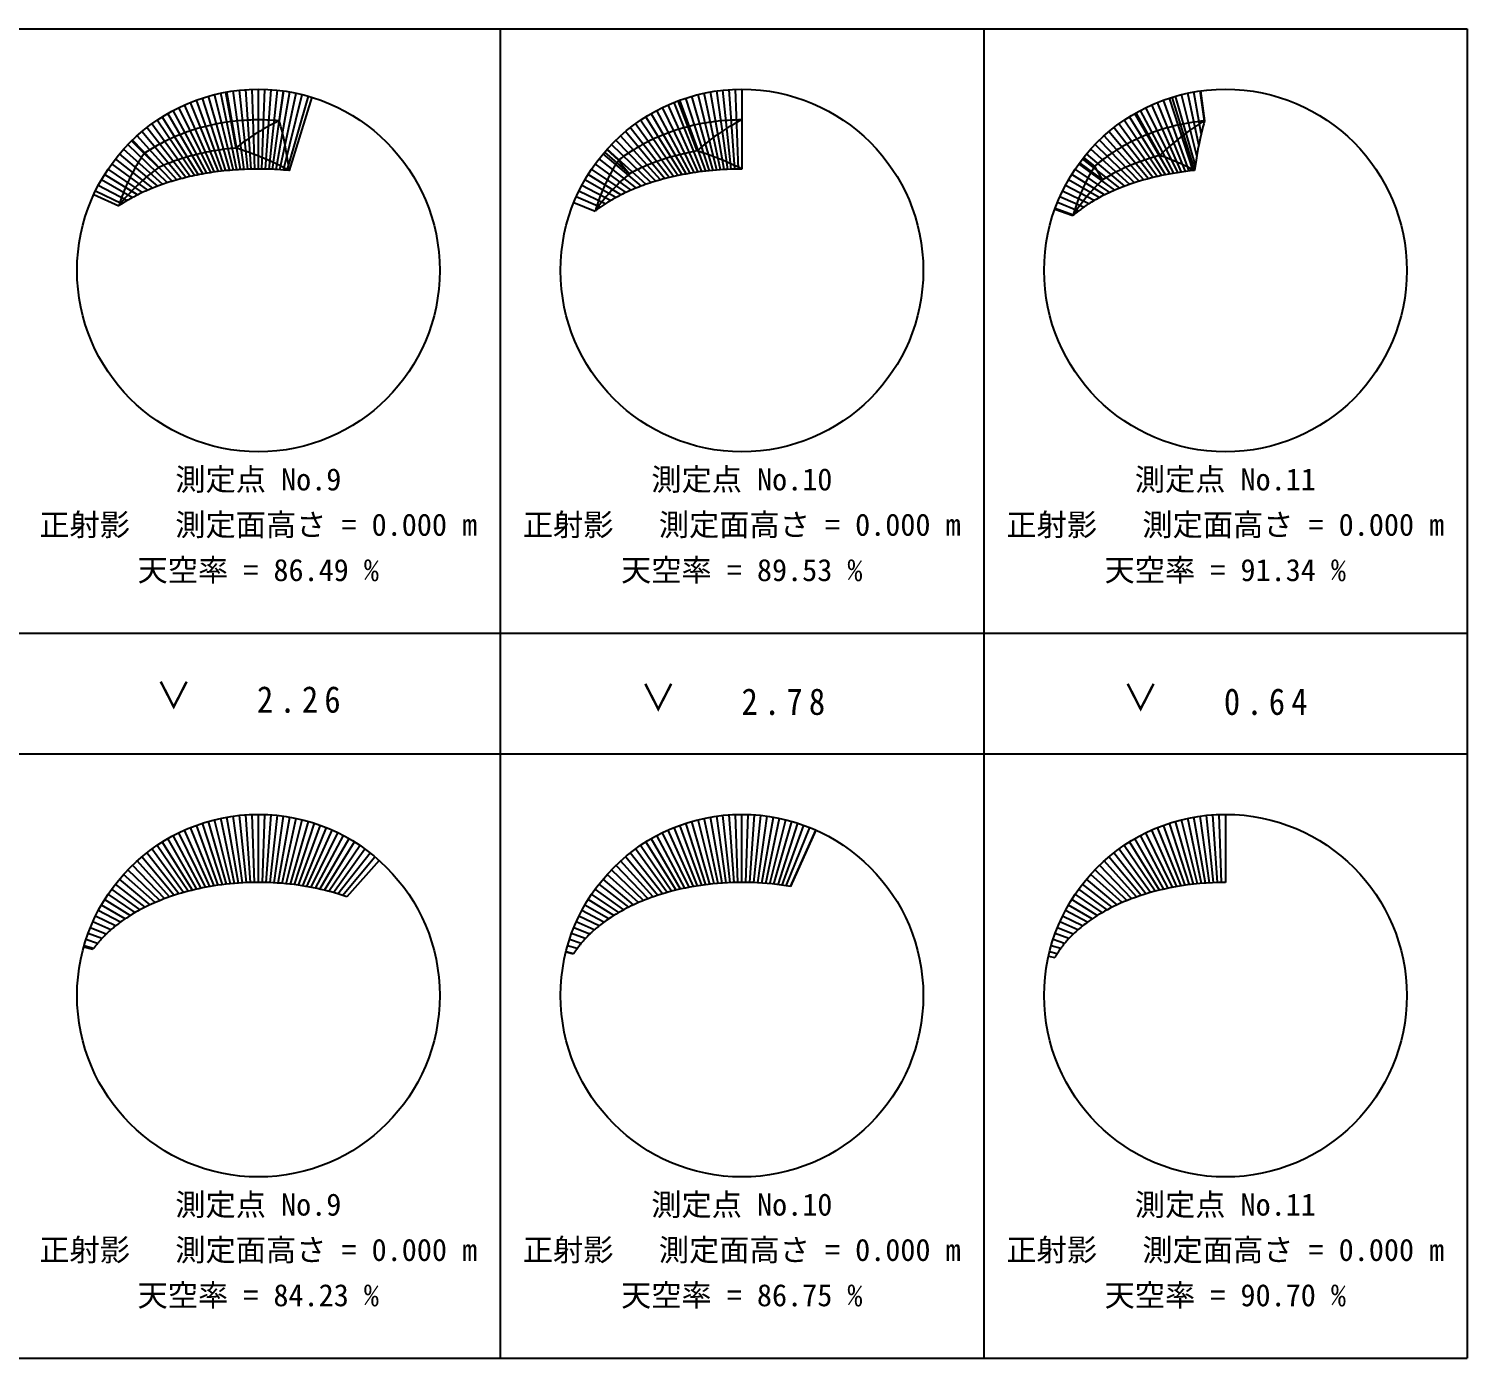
# Model space of a CAD drawing. Units: millimetres at full size, sheet at 1:200. Extents: x -99586 to 117532, y -64939 to 67268.
# Drawn here: x 26047 to 49846, y -64100 to -42100 of the extents above; entities that cross this region are included whole.
import ezdxf
from ezdxf.enums import TextEntityAlignment as Align

# ---------------------------------------------------------------- set-up
doc = ezdxf.new("R2010")
doc.units = ezdxf.units.MM
doc.header["$LTSCALE"] = 200
for name, color, linetype in [('0-3_計画建物－天空率', 4, 'Continuous'), ('0-8_測定位置・表示枠・比較', 7, 'Continuous'), ('0-B_道路斜線用－天空率', 4, 'Continuous')]:
    doc.layers.add(name, color=color, linetype=linetype)
doc.styles.add('ＭＳ ゴシック', font='')
doc.styles.get('ＭＳ ゴシック').set_extended_font_data('MS Gothic')

msp = doc.modelspace()

# ---------------------------------------------------------------- linework, layer by layer
at = {"layer": '0-3_計画建物－天空率'}
for p, q in [((29247.4, -44455.5), (28819.9, -43281)), ((29309.4, -44448.8), (28918.9, -43246.9)), ((29370.8, -44442.9), (29019.1, -43216.3)), ((29431.5, -44437.8), (29120.2, -43189.2)), ((29491.7, -44433.5), (29222.2, -43165.7)), ((29551.5, -44429.9), (29325, -43145.7)), ((29610.8, -44426.9), (29428.5, -43129.3)), ((29669.9, -44424.6), (29532.4, -43116.6)), ((29728.7, -44423), (29636.7, -43107.4)), ((29787.4, -44422.1), (29741.3, -43101.9)), ((29846, -44421.8), (29846, -43100.1)), ((29904.6, -44422.1), (29950.7, -43101.9)), ((29963.2, -44423), (30055.2, -43107.4)), ((30022.1, -44424.6), (30159.6, -43116.6)), ((30081.1, -44426.9), (30263.5, -43129.3)), ((30140.5, -44429.9), (30366.9, -43145.7)), ((30200.2, -44433.5), (30469.7, -43165.7)), ((30260.4, -44437.8), (30571.7, -43189.2)), ((30321.2, -44442.9), (30672.9, -43216.3)), ((37247.4, -44455.5), (36819.9, -43281)), ((37309.4, -44448.8), (36918.9, -43246.9)), ((37370.8, -44442.9), (37019.1, -43216.3)), ((37431.5, -44437.8), (37120.2, -43189.2)), ((37491.7, -44433.5), (37222.2, -43165.7)), ((37551.5, -44429.8), (37325, -43145.7)), ((37610.8, -44426.9), (37428.5, -43129.3)), ((37669.9, -44424.6), (37532.4, -43116.6)), ((37728.7, -44423), (37636.7, -43107.4)), ((37787.4, -44422), (37741.3, -43101.9)), ((45247.4, -44455.5), (44819.9, -43281)), ((45309.4, -44448.9), (44918.9, -43246.9)), ((45347.5, -44361.9), (45019.1, -43216.3)), ((45372.4, -44200.7), (45120.2, -43189.2)), ((45404.6, -44023.4), (45222.2, -43165.7)), ((45445.8, -43830.9), (45325, -43145.7)), ((45498.8, -43629.9), (45428.5, -43129.3)), ((28923.9, -44503), (28346, -43502)), ((28990.6, -44491.4), (28437.6, -43451.3)), ((29056.2, -44480.9), (28530.9, -43403.7)), ((29120.9, -44471.5), (28625.8, -43359.5)), ((29184.5, -44463), (28722.1, -43318.6)), ((36923.9, -44503), (36346, -43502)), ((36990.6, -44491.4), (36437.6, -43451.3)), ((37056.3, -44481), (36530.9, -43403.7)), ((37120.9, -44471.5), (36625.8, -43359.5)), ((37184.5, -44463), (36722.1, -43318.6)), ((44923.9, -44503), (44346, -43502)), ((44990.6, -44491.4), (44437.6, -43451.3)), ((45056.2, -44480.9), (44530.9, -43403.7)), ((45120.8, -44471.5), (44625.8, -43359.5)), ((45184.5, -44463), (44722.1, -43318.6)), ((28644.4, -44562.2), (27999, -43736.1)), ((28716.3, -44545.3), (28082.6, -43673.1)), ((28786.8, -44529.8), (28168.4, -43613)), ((28856, -44515.8), (28256.2, -43556)), ((36644.5, -44562.3), (35999, -43736.1)), ((36716.3, -44545.2), (36082.6, -43673.1)), ((36786.8, -44529.9), (36168.4, -43613)), ((36856, -44515.8), (36256.2, -43556)), ((44644.5, -44562.3), (43999, -43736.1)), ((44716.3, -44545.3), (44082.6, -43673.1)), ((44786.8, -44529.8), (44168.4, -43613)), ((44856, -44515.8), (44256.2, -43556)), ((28342.1, -44647.8), (27687.9, -44016.1)), ((28420, -44623.5), (27762, -43942.1)), ((28496.3, -44601.2), (27838.6, -43870.7)), ((28571.1, -44580.8), (27917.6, -43802)), ((36342.1, -44647.9), (35687.9, -44016.1)), ((36420, -44623.5), (35762, -43942.1)), ((36496.3, -44601.2), (35838.6, -43870.7)), ((36571.1, -44580.8), (35917.6, -43802)), ((44342.1, -44647.8), (43687.9, -44016.1)), ((44420, -44623.5), (43762, -43942.1)), ((44496.3, -44601.2), (43838.6, -43870.7)), ((44571.2, -44580.9), (43917.6, -43802)), ((28099.4, -44735.5), (27481.9, -44253.1)), ((28181.7, -44703.7), (27547.8, -44171.8)), ((28262.7, -44674.5), (27616.5, -44092.7)), ((36099.4, -44735.5), (35481.9, -44253.1)), ((36181.7, -44703.7), (35547.8, -44171.8)), ((36262.7, -44674.5), (35616.5, -44092.7)), ((44099.4, -44735.5), (43481.9, -44253.1)), ((44181.8, -44703.7), (43547.8, -44171.8)), ((44262.7, -44674.6), (43616.5, -44092.7)), ((27930.7, -44808.3), (27358.9, -44422.5)), ((28015.6, -44770.3), (27418.9, -44336.8)), ((35930.7, -44808.3), (35358.9, -44422.5)), ((36015.6, -44770.3), (35418.9, -44336.8)), ((43930.8, -44808.3), (43358.9, -44422.5)), ((44015.7, -44770.3), (43418.9, -44336.8)), ((27671.4, -44943.9), (27197.1, -44691.7)), ((27758.3, -44894.8), (27247.9, -44600.1)), ((27844.8, -44849.7), (27301.8, -44510.4)), ((35671.4, -44943.9), (35197.1, -44691.7)), ((35758.3, -44894.8), (35247.9, -44600.1)), ((35844.8, -44849.7), (35301.8, -44510.4)), ((43671.4, -44943.9), (43197.1, -44691.7)), ((43758.3, -44894.8), (43247.9, -44600.1)), ((43844.9, -44849.7), (43301.8, -44510.4)), ((27584.6, -44997.2), (27149.6, -44785)), ((35498.6, -45055), (35105.3, -44879.9)), ((35584.6, -44997.2), (35149.6, -44785)), ((43413.9, -45117.5), (43064.4, -44976.3)), ((43498.6, -45055), (43105.3, -44879.9)), ((43584.6, -44997.2), (43149.6, -44785)), ((43331.3, -45184.9), (43026.9, -45074.1))]:
    msp.add_line(p, q, dxfattribs=at)
at = {"layer": '0-3_計画建物－天空率', "color": 7}
for p, q in [((29301.3, -43150), (29472, -44074.7)), ((36787.9, -43292.9), (37100.7, -44122.8)), ((37846, -43100.1), (37846, -44421.7)), ((44961.2, -43233.5), (45335.5, -44446.2)), ((44361.9, -43492.9), (44762.4, -44196.6)), ((37846, -43608.3), (37846, -44421.7)), ((27748.8, -43955), (27954.8, -44165.7)), ((28194.3, -44396), (27954.8, -44165.7)), ((35610.5, -44099.4), (35805.2, -44273.6)), ((43498.3, -44232.4), (43679.4, -44376.5)), ((27123.5, -44840), (27534.5, -45030.2)), ((35065.4, -44974), (35415.9, -45115.9)), ((43023.3, -45084), (43323.1, -45191.9))]:
    msp.add_line(p, q, dxfattribs=at)
for points in [[(30260.9, -43129), (30191.7, -43624.9), (30140, -43620.3), (30088.1, -43616.4), (30036, -43613.3), (29983.7, -43610.9), (29931.3, -43609.3), (29878.8, -43608.4), (29826.3, -43608.3), (29773.8, -43609), (29721.3, -43610.4), (29669, -43612.6), (29616.8, -43615.5), (29564.9, -43619.2), (29513.1, -43623.6), (29461.7, -43628.8), (29410.7, -43634.6), (29360, -43641.2), (29309.7, -43648.4), (29259.9, -43656.3), (29210.6, -43664.8), (29161.9, -43673.9), (29113.7, -43683.6), (29066.1, -43693.9), (29019.1, -43704.8), (28972.7, -43716.2), (28927.1, -43728), (28882.1, -43740.4), (28837.9, -43753.2), (28794.3, -43766.4), (28751.6, -43780), (28709.5, -43794), (28668.3, -43808.3), (28627.8, -43822.9), (28588.1, -43837.9), (28549.2, -43853.1), (28511.1, -43868.5), (28473.7, -43884.2), (28437.2, -43900.1), (28401.4, -43916.2)], [(30730.7, -43233.5), (30356.4, -44446.2), (30337.6, -44314.4), (30318.9, -44196.9), (30300.6, -44092.4), (30282.8, -43999.7), (30265.7, -43917.4), (30249.4, -43844.4), (30233.8, -43779.6), (30219, -43722), (30204.9, -43670.6), (30191.7, -43624.9)], [(37846, -43100.1), (37846, -43608.3), (37789.2, -43608.7), (37732.4, -43610), (37675.8, -43612.3), (37619.3, -43615.4), (37563.1, -43619.4), (37507.2, -43624.2), (37451.7, -43629.9), (37396.5, -43636.4), (37341.9, -43643.7), (37287.7, -43651.8), (37234.1, -43660.6), (37181.1, -43670.2), (37128.7, -43680.5), (37077.1, -43691.5), (37026.1, -43703.1), (36975.9, -43715.4), (36926.5, -43728.2), (36877.9, -43741.6), (36830.2, -43755.5), (36783.3, -43769.8), (36737.2, -43784.7), (36692.1, -43800), (36647.8, -43815.6), (36604.5, -43831.6), (36562.1, -43848), (36520.6, -43864.6), (36480.1, -43881.5), (36440.4, -43898.7), (36401.7, -43916), (36363.9, -43933.6), (36327, -43951.3), (36291, -43969.1), (36255.9, -43987), (36221.7, -44005.1), (36188.4, -44023.2), (36155.9, -44041.3), (36124.3, -44059.5), (36093.5, -44077.6)], [(45431, -43129), (45500.3, -43624.9), (45438.5, -43631.4), (45377.2, -43638.9), (45316.6, -43647.4), (45256.6, -43656.8), (45197.3, -43667.2), (45138.8, -43678.5), (45081.1, -43690.6), (45024.4, -43703.5), (44968.6, -43717.2), (44913.7, -43731.6), (44859.9, -43746.7), (44807.1, -43762.4), (44755.4, -43778.7), (44704.8, -43795.6), (44655.3, -43812.9), (44607, -43830.7), (44559.7, -43848.9), (44513.6, -43867.5), (44468.7, -43886.4), (44424.9, -43905.6), (44382.3, -43925), (44340.7, -43944.6), (44300.3, -43964.4), (44261.1, -43984.4), (44222.9, -44004.5), (44185.8, -44024.6), (44149.7, -44044.8), (44114.8, -44065), (44080.8, -44085.3), (44047.8, -44105.5), (44015.9, -44125.6), (43984.9, -44145.7), (43954.8, -44165.7), (43925.7, -44185.6), (43897.4, -44205.4), (43870, -44225.1), (43843.5, -44244.6), (43817.8, -44264)], [(30191.7, -43624.9), (30158.6, -43639.9), (30125, -43655.8), (30090.7, -43672.6), (30055.7, -43690.3), (30020.2, -43708.9), (29984.1, -43728.5), (29947.5, -43749), (29910.2, -43770.5), (29872.5, -43793), (29834.2, -43816.5), (29795.5, -43841), (29756.2, -43866.6), (29716.6, -43893.2), (29676.6, -43920.9), (29636.2, -43949.6), (29595.6, -43979.3), (29554.6, -44010.1), (29513.4, -44041.9), (29472, -44074.7), (29426.2, -44078.9), (29380.6, -44083.5), (29335.3, -44088.6), (29290.4, -44094.1), (29245.9, -44100), (29201.8, -44106.4), (29158.2, -44113.1), (29115, -44120.3), (29072.2, -44127.8), (29030, -44135.7), (28988.3, -44144), (28947.1, -44152.6), (28906.5, -44161.5), (28866.4, -44170.7), (28826.9, -44180.1), (28788, -44189.9), (28749.7, -44199.9), (28712, -44210.2), (28674.9, -44220.7), (28638.5, -44231.4)], [(37846, -43608.3), (37813.3, -43624.8), (37780.2, -43642.2), (37746.7, -43660.3), (37712.8, -43679.1), (37678.5, -43698.8), (37644, -43719.2), (37609, -43740.5), (37573.8, -43762.6), (37538.3, -43785.5), (37502.6, -43809.2), (37466.6, -43833.7), (37430.4, -43859), (37394, -43885.2), (37357.5, -43912.2), (37320.9, -43939.9), (37284.2, -43968.5), (37247.5, -43997.9), (37210.7, -44028), (37174, -44058.9), (37137.3, -44090.5), (37100.7, -44122.8), (37050.8, -44131.8), (37001.6, -44141.3), (36953.2, -44151.2), (36905.5, -44161.7), (36858.6, -44172.5), (36812.5, -44183.7), (36767.2, -44195.3), (36722.8, -44207.2), (36679.2, -44219.5), (36636.4, -44232), (36594.5, -44244.9), (36553.5, -44257.9), (36513.3, -44271.2), (36474.1, -44284.7), (36435.7, -44298.4), (36398.1, -44312.2), (36361.4, -44326.2), (36325.6, -44340.3)], [(45500.3, -43624.9), (45467.6, -43643.7), (45434.7, -43663.2), (45401.7, -43683.5), (45368.4, -43704.4), (45334.9, -43726.1), (45301.3, -43748.4), (45267.5, -43771.4), (45233.7, -43795.2), (45199.7, -43819.7), (45165.7, -43844.8), (45131.7, -43870.6), (45097.6, -43897.1), (45063.6, -43924.3), (45029.6, -43952.2), (44995.7, -43980.6), (44961.8, -44009.7), (44928.1, -44039.5), (44894.6, -44069.8), (44861.2, -44100.7), (44828, -44132.1), (44795.1, -44164.1), (44762.4, -44196.6), (44708.9, -44211.1), (44656.6, -44226), (44605.6, -44241.4), (44555.9, -44257.2), (44507.4, -44273.2), (44460.2, -44289.6), (44414.3, -44306.2), (44369.6, -44323.1), (44326.2, -44340.1), (44284.1, -44357.2), (44243.2, -44374.5), (44203.5, -44391.9), (44164.9, -44409.3), (44127.6, -44426.8), (44091.4, -44444.3), (44056.4, -44461.8), (44022.4, -44479.2)], [(45500.3, -43624.9), (45487, -43670.6), (45473, -43722), (45458.2, -43779.6), (45442.6, -43844.4), (45426.2, -43917.4), (45409.1, -43999.7), (45391.3, -44092.4), (45373, -44196.9), (45354.3, -44314.4), (45335.5, -44446.2)], [(27758, -43945.9), (28194.3, -44396), (28160.9, -44421), (28127.6, -44446.5), (28094.6, -44472.4), (28061.8, -44498.7), (28029.3, -44525.5), (27997, -44552.6), (27965, -44580.2), (27933.3, -44608.2), (27902, -44636.5), (27871, -44665.2), (27840.4, -44694.2), (27810.2, -44723.6), (27780.5, -44753.2), (27751.1, -44783.1), (27722.3, -44813.3), (27693.9, -44843.7), (27666, -44874.4), (27638.6, -44905.2), (27611.8, -44936.3), (27585.5, -44967.4), (27559.7, -44998.8), (27534.5, -45030.2)], [(28401.4, -43916.2), (28366.5, -43932.4), (28332.3, -43948.7), (28298.8, -43965.2), (28266.2, -43981.7), (28234.3, -43998.4), (28203.1, -44015.1), (28172.7, -44031.8), (28143.1, -44048.6), (28114.1, -44065.4), (28085.9, -44082.2), (28058.3, -44099), (28031.4, -44115.7), (28005.2, -44132.5), (27979.7, -44149.1), (27954.8, -44165.7)], [(27954.8, -44165.7), (27934.2, -44195.7), (27913.6, -44226.6), (27892.8, -44258.6), (27871.9, -44291.5), (27851, -44325.6), (27830.1, -44360.7), (27809.2, -44397), (27788.2, -44434.3), (27767.4, -44472.9), (27746.6, -44512.6), (27725.9, -44553.5), (27705.4, -44595.6), (27685.1, -44639), (27665, -44683.5), (27645.2, -44729.3), (27625.7, -44776.4), (27606.5, -44824.7), (27587.8, -44874.2), (27569.5, -44925), (27551.7, -44977), (27534.5, -45030.2)], [(28638.5, -44231.4), (28602.7, -44242.3), (28567.5, -44253.4), (28532.9, -44264.7), (28499, -44276.1), (28465.7, -44287.7), (28433.1, -44299.3), (28401, -44311.1), (28369.6, -44323.1), (28338.9, -44335.1), (28308.7, -44347.1), (28279.2, -44359.3), (28250.3, -44371.5), (28222, -44383.7), (28194.3, -44396)], [(30356.4, -44446.2), (30316.7, -44424.9), (30277.4, -44404.4), (30238.8, -44384.5), (30200.8, -44365.4), (30163.4, -44347), (30126.6, -44329.3), (30090.4, -44312.2), (30054.9, -44295.8), (30020, -44280), (29985.7, -44264.8), (29952.1, -44250.2), (29919.1, -44236.2), (29886.7, -44222.7), (29854.9, -44209.7), (29823.8, -44197.2), (29793.3, -44185.3), (29763.4, -44173.8), (29734, -44162.8), (29705.3, -44152.2), (29677.2, -44142.1), (29649.6, -44132.4), (29622.6, -44123.1), (29596.2, -44114.1), (29570.3, -44105.6), (29545, -44097.3), (29520.1, -44089.5), (29495.8, -44081.9), (29472, -44074.7)], [(35572.5, -44142.8), (35985.7, -44498.6), (35951.2, -44528.1), (35917.1, -44558), (35883.3, -44588.4), (35850, -44619.2), (35817.1, -44650.4), (35784.7, -44682), (35752.7, -44714), (35721.3, -44746.3), (35690.5, -44778.8), (35660.2, -44811.7), (35630.5, -44844.8), (35601.4, -44878.2), (35572.9, -44911.7), (35545.1, -44945.5), (35517.9, -44979.4), (35491.4, -45013.4), (35465.5, -45047.5), (35440.3, -45081.7), (35415.9, -45115.9)], [(36093.5, -44077.6), (36063.5, -44095.8), (36034.4, -44113.9), (36006, -44132), (35978.4, -44150), (35951.5, -44168), (35925.4, -44185.8), (35900, -44203.6), (35875.3, -44221.3), (35851.3, -44238.9), (35827.9, -44256.3), (35805.2, -44273.6), (35877.9, -44367.6), (35985.7, -44498.6)], [(37846, -44421.7), (37798.3, -44398.3), (37752.1, -44376.1), (37707.2, -44355.1), (37663.6, -44335.2), (37621.4, -44316.3), (37580.5, -44298.5), (37540.8, -44281.7), (37502.4, -44265.7), (37465.2, -44250.7), (37429.2, -44236.4), (37394.3, -44223), (37360.5, -44210.2), (37327.8, -44198.2), (37296.1, -44186.8), (37265.4, -44176.1), (37235.7, -44165.9), (37207, -44156.3), (37179.1, -44147.2), (37152.1, -44138.6), (37126, -44130.5), (37100.7, -44122.8)], [(43817.8, -44264), (43792.9, -44283.2), (43768.7, -44302.3), (43745.3, -44321.1), (43722.6, -44339.8), (43700.7, -44358.2), (43679.4, -44376.5), (43711.9, -44436.5), (43755.5, -44509.6), (43813.3, -44598.7)], [(45335.5, -44446.2), (45274.2, -44415.4), (45216.5, -44387.2), (45162.1, -44361.5), (45110.9, -44337.9), (45062.6, -44316.3), (45017.1, -44296.5), (44974.3, -44278.4), (44933.8, -44261.8), (44895.6, -44246.5), (44859.5, -44232.4), (44825.3, -44219.5), (44793, -44207.6), (44762.4, -44196.6)], [(30356.4, -44446.2), (30308.5, -44441.8), (30260.1, -44437.8), (30211.5, -44434.2), (30162.5, -44431.1), (30113.3, -44428.4), (30063.8, -44426.1), (30014.2, -44424.3), (29964.5, -44423), (29914.6, -44422.1), (29864.7, -44421.7), (29814.8, -44421.8), (29764.9, -44422.3), (29715, -44423.3), (29665.3, -44424.7), (29615.7, -44426.7), (29566.3, -44429), (29517.2, -44431.8), (29468.3, -44435.1), (29419.7, -44438.7), (29371.4, -44442.8), (29323.6, -44447.3), (29276.1, -44452.3), (29229.1, -44457.6), (29182.5, -44463.3), (29136.5, -44469.3), (29090.9, -44475.7), (29045.9, -44482.5), (29001.5, -44489.6), (28957.7, -44497), (28914.5, -44504.7), (28871.9, -44512.6), (28830, -44520.9), (28788.8, -44529.4), (28748.2, -44538.1), (28708.3, -44547.1), (28669.1, -44556.2), (28630.6, -44565.6), (28592.8, -44575.2), (28555.7, -44584.9)], [(35805.2, -44273.6), (35784.5, -44305.6), (35763.7, -44338.5), (35742.9, -44372.4), (35722.1, -44407.4), (35701.3, -44443.4), (35680.6, -44480.4), (35660, -44518.6), (35639.5, -44557.8), (35619.1, -44598.1), (35599, -44639.6), (35579, -44682.1), (35559.3, -44725.8), (35539.9, -44770.7), (35520.8, -44816.6), (35502.1, -44863.7), (35483.8, -44912), (35466, -44961.3), (35448.7, -45011.8), (35432, -45063.3), (35415.9, -45115.9)], [(37846, -44421.7), (37785, -44422), (37724.2, -44423.1), (37663.5, -44424.8), (37603, -44427.2), (37542.8, -44430.3), (37483, -44434), (37423.6, -44438.4), (37364.7, -44443.4), (37306.4, -44449.1), (37248.7, -44455.3), (37191.7, -44462.1), (37135.4, -44469.5), (37080, -44477.3), (37025.3, -44485.7), (36971.5, -44494.6), (36918.6, -44503.9), (36866.7, -44513.6), (36815.7, -44523.8), (36765.7, -44534.3), (36716.7, -44545.1), (36668.8, -44556.3), (36621.9, -44567.8), (36576, -44579.5), (36531.2, -44591.5), (36487.5, -44603.6), (36444.8, -44616), (36403.2, -44628.5), (36362.7, -44641.2), (36323.2, -44654), (36284.7, -44666.9), (36247.3, -44679.9), (36210.9, -44692.9), (36175.4, -44706), (36141, -44719.1), (36107.5, -44732.2), (36075, -44745.3), (36043.4, -44758.4), (36012.8, -44771.5), (35983, -44784.6)], [(36325.6, -44340.3), (36290.7, -44354.5), (36256.6, -44368.8), (36223.3, -44383.2), (36190.8, -44397.6), (36159.2, -44412), (36128.4, -44426.5), (36098.3, -44440.9), (36069, -44455.4), (36040.5, -44469.8), (36012.8, -44484.2), (35985.7, -44498.6)], [(43432.9, -44317.7), (43813.3, -44598.7), (43779.3, -44631.5), (43745.9, -44664.7), (43713, -44698.3), (43680.7, -44732.2), (43649, -44766.5), (43617.9, -44801), (43587.5, -44835.8), (43557.8, -44870.8), (43528.8, -44906.1), (43500.5, -44941.5), (43472.9, -44977.1), (43446, -45012.8), (43419.9, -45048.5), (43394.6, -45084.4), (43370, -45120.2), (43346.2, -45156.1), (43323.1, -45191.9)], [(43679.4, -44376.5), (43658.8, -44410.3), (43638.2, -44445), (43617.7, -44480.7), (43597.3, -44517.4), (43577, -44555.1), (43556.8, -44593.8), (43536.8, -44633.6), (43516.9, -44674.4), (43497.4, -44716.2), (43478.1, -44759.1), (43459.1, -44803.1), (43440.4, -44848.1), (43422.2, -44894.2), (43404.4, -44941.3), (43387, -44989.4), (43370.2, -45038.6), (43353.9, -45088.7), (43338.2, -45139.8), (43323.1, -45191.9)], [(45335.5, -44446.2), (45262.5, -44453.7), (45190.7, -44462.2), (45119.9, -44471.6), (45050.5, -44481.8), (44982.4, -44492.7), (44915.7, -44504.4), (44850.5, -44516.8), (44786.9, -44529.8), (44724.8, -44543.3), (44664.4, -44557.4), (44605.6, -44571.9), (44548.5, -44586.8), (44493.1, -44602), (44439.4, -44617.6), (44387.3, -44633.4), (44337, -44649.5), (44288.2, -44665.7), (44241.1, -44682), (44195.7, -44698.5), (44151.7, -44715), (44109.4, -44731.5), (44068.5, -44748), (44029.1, -44764.5), (43991.2, -44780.9), (43954.6, -44797.3), (43919.4, -44813.6), (43885.4, -44829.7), (43852.8, -44845.7), (43821.3, -44861.6), (43791.1, -44877.3), (43762, -44892.8), (43733.9, -44908.1), (43707, -44923.3), (43681, -44938.2), (43656, -44953), (43632, -44967.5), (43608.9, -44981.8), (43586.6, -44995.9), (43565.1, -45009.8)], [(44022.4, -44479.2), (43989.5, -44496.6), (43957.7, -44513.9), (43926.9, -44531.1), (43897.1, -44548.2), (43868.2, -44565.2), (43840.3, -44582), (43813.3, -44598.7)], [(28555.7, -44584.9), (28519.3, -44594.7), (28483.6, -44604.7), (28448.7, -44614.9), (28414.4, -44625.1), (28380.9, -44635.5), (28348.1, -44645.9), (28315.9, -44656.4), (28284.5, -44667), (28253.8, -44677.6), (28223.7, -44688.3), (28194.3, -44699), (28165.6, -44709.7), (28137.5, -44720.4), (28110.1, -44731.2), (28083.4, -44741.9), (28057.2, -44752.7), (28031.7, -44763.4), (28006.8, -44774.1), (27982.4, -44784.8), (27958.7, -44795.4), (27935.5, -44806), (27912.9, -44816.6), (27890.9, -44827.1), (27869.3, -44837.5), (27848.4, -44847.9), (27827.9, -44858.2), (27807.9, -44868.5), (27788.4, -44878.7), (27769.4, -44888.8), (27750.9, -44898.8), (27732.8, -44908.8), (27715.2, -44918.6), (27698, -44928.4), (27681.2, -44938.1), (27664.8, -44947.7), (27648.9, -44957.3), (27633.3, -44966.7), (27618.1, -44976.1), (27603.3, -44985.3)], [(35983, -44784.6), (35954.1, -44797.5), (35926, -44810.5), (35898.8, -44823.3), (35872.3, -44836.1), (35846.7, -44848.7), (35821.8, -44861.3), (35797.7, -44873.8), (35774.3, -44886.2), (35751.5, -44898.4), (35729.5, -44910.6), (35708.1, -44922.6), (35687.4, -44934.5), (35667.3, -44946.3), (35647.8, -44957.9), (35628.9, -44969.4), (35610.5, -44980.8), (35592.7, -44992), (35575.5, -45003.1), (35558.7, -45014.1), (35542.4, -45024.9), (35526.6, -45035.5), (35511.3, -45046.1), (35496.4, -45056.5), (35482, -45066.7), (35468, -45076.8), (35454.4, -45086.8), (35441.2, -45096.7), (35428.3, -45106.4), (35415.9, -45115.9)], [(27603.3, -44985.3), (27588.8, -44994.5), (27574.7, -45003.6), (27561, -45012.5), (27547.6, -45021.4), (27534.5, -45030.2)], [(43565.1, -45009.8), (43544.5, -45023.5), (43524.6, -45036.9), (43505.5, -45050.1), (43487, -45063.1), (43469.3, -45075.9), (43452.2, -45088.5), (43435.7, -45100.8), (43419.7, -45112.9), (43404.4, -45124.8), (43389.6, -45136.5), (43375.4, -45148), (43361.6, -45159.3), (43348.3, -45170.4), (43335.5, -45181.2), (43323.1, -45191.9)]]:
    msp.add_lwpolyline(points, dxfattribs=at)
for centre in [(29846, -46100.1), (37846, -46100.1), (45846, -46100.1)]:
    msp.add_circle(centre, 3000, dxfattribs=at)
at = {"layer": '0-8_測定位置・表示枠・比較'}
for p, q in [((-42154, -42100.1), (49846, -42100.1)), ((33846, -42100.1), (33846, -64100.1)), ((41846, -42100.1), (41846, -64100.1)), ((49846, -42100.1), (49846, -64100.1)), ((-42154, -52100.1), (49846, -52100.1)), ((-42154, -54100.1), (49846, -54100.1)), ((-42154, -64100.1), (49846, -64100.1))]:
    msp.add_line(p, q, dxfattribs=at)
at = {"layer": '0-B_道路斜線用－天空率'}
for p, q in [((29384.3, -56248.4), (29120.2, -55189.2)), ((29451.1, -56242.4), (29222.2, -55165.7)), ((29517.5, -56237.3), (29325, -55145.7)), ((29583.6, -56233.3), (29428.5, -55129.3)), ((29649.4, -56230.1), (29532.4, -55116.6)), ((29715.1, -56227.9), (29636.7, -55107.4)), ((29780.5, -56226.6), (29741.3, -55101.9)), ((29846, -56226.2), (29846, -55100.1)), ((29911.4, -56226.6), (29950.7, -55101.9)), ((29976.9, -56227.9), (30055.2, -55107.4)), ((30042.5, -56230.2), (30159.6, -55116.6)), ((30108.3, -56233.3), (30263.5, -55129.3)), ((30174.4, -56237.4), (30366.9, -55145.7)), ((30240.8, -56242.4), (30469.7, -55165.7)), ((30307.7, -56248.4), (30571.7, -55189.2)), ((37384.3, -56248.5), (37120.2, -55189.2)), ((37451.1, -56242.4), (37222.2, -55165.7)), ((37517.5, -56237.4), (37325, -55145.7)), ((37583.6, -56233.4), (37428.5, -55129.3)), ((37649.4, -56230.2), (37532.4, -55116.6)), ((37715.1, -56228), (37636.7, -55107.4)), ((37780.5, -56226.5), (37741.3, -55101.9)), ((37846, -56226.1), (37846, -55100.1)), ((37911.4, -56226.6), (37950.7, -55101.9)), ((37976.9, -56228), (38055.2, -55107.4)), ((38042.5, -56230.2), (38159.6, -55116.6)), ((38108.3, -56233.3), (38263.5, -55129.3)), ((38174.4, -56237.4), (38366.9, -55145.7)), ((38240.8, -56242.5), (38469.7, -55165.7)), ((38307.6, -56248.5), (38571.7, -55189.2)), ((45384.3, -56248.6), (45120.2, -55189.2)), ((45451.1, -56242.6), (45222.2, -55165.7)), ((45517.5, -56237.4), (45325, -55145.7)), ((45583.6, -56233.5), (45428.5, -55129.3)), ((45649.4, -56230.2), (45532.4, -55116.6)), ((45715.1, -56228), (45636.7, -55107.4)), ((45780.6, -56226.8), (45741.3, -55101.9)), ((28900.4, -56321.7), (28437.6, -55451.3)), ((28971.6, -56307.5), (28530.9, -55403.7)), ((29042.1, -56294.6), (28625.8, -55359.5)), ((29111.8, -56283), (28722.1, -55318.6)), ((29180.8, -56272.7), (28819.9, -55281)), ((29249.2, -56263.5), (28918.9, -55246.9)), ((29317, -56255.4), (29019.1, -55216.3)), ((30374.9, -56255.4), (30672.9, -55216.3)), ((30442.7, -56263.5), (30773, -55246.9)), ((30511.1, -56272.7), (30872, -55281)), ((30580.1, -56283.1), (30969.8, -55318.6)), ((30649.8, -56294.7), (31066.2, -55359.5)), ((30720.3, -56307.5), (31161.1, -55403.7)), ((30791.6, -56321.7), (31254.4, -55451.3)), ((36900.3, -56321.6), (36437.6, -55451.3)), ((36971.6, -56307.5), (36530.9, -55403.7)), ((37042.1, -56294.7), (36625.8, -55359.5)), ((37111.9, -56283.1), (36722.1, -55318.6)), ((37180.9, -56272.8), (36819.9, -55281)), ((37249.3, -56263.6), (36918.9, -55246.9)), ((37317, -56255.6), (37019.1, -55216.3)), ((38374.9, -56255.6), (38672.9, -55216.3)), ((38442.7, -56263.6), (38773, -55246.9)), ((38511.1, -56272.7), (38872, -55281)), ((38580.1, -56283), (38969.8, -55318.6)), ((38649.8, -56294.6), (39066.2, -55359.5)), ((44900.4, -56321.8), (44437.6, -55451.3)), ((44971.7, -56307.6), (44530.9, -55403.7)), ((45042.2, -56294.7), (44625.8, -55359.5)), ((45111.8, -56283.1), (44722.1, -55318.6)), ((45180.9, -56272.9), (44819.9, -55281)), ((45249.3, -56263.7), (44918.9, -55246.9)), ((45317, -56255.4), (45019.1, -55216.3)), ((28606.2, -56393.7), (28082.6, -55673.1)), ((28681.1, -56373.1), (28168.4, -55613)), ((28755.1, -56354.4), (28256.2, -55556)), ((28828.2, -56337.3), (28346, -55502)), ((30863.8, -56337.3), (31346, -55502)), ((30936.9, -56354.3), (31435.7, -55556)), ((31010.8, -56373.2), (31523.5, -55613)), ((31085.8, -56393.7), (31609.3, -55673.1)), ((36606.2, -56393.7), (36082.6, -55673.1)), ((36681.1, -56373.2), (36168.4, -55613)), ((36755.1, -56354.4), (36256.2, -55556)), ((36828.2, -56337.3), (36346, -55502)), ((44606.2, -56393.7), (44082.6, -55673.1)), ((44681.2, -56373.2), (44168.4, -55613)), ((44755.1, -56354.4), (44256.2, -55556)), ((44828.2, -56337.3), (44346, -55502)), ((28375.2, -56466.7), (27838.6, -55870.7)), ((28453.2, -56440.3), (27917.6, -55802)), ((28530.2, -56416), (27999, -55736.1)), ((31161.8, -56415.9), (31693, -55736.1)), ((31238.7, -56440.3), (31774.3, -55802)), ((36375.3, -56466.8), (35838.6, -55870.7)), ((36453.2, -56440.3), (35917.6, -55802)), ((36530.2, -56416), (35999, -55736.1)), ((44375.3, -56466.8), (43838.6, -55870.7)), ((44453.3, -56440.4), (43917.6, -55802)), ((44530.3, -56416.1), (43999, -55736.1)), ((28135.9, -56560.4), (27616.5, -56092.7)), ((28216.6, -56526.6), (27687.9, -56016.1)), ((28296.4, -56495.5), (27762, -55942.1)), ((36135.9, -56560.4), (35616.5, -56092.7)), ((36216.6, -56526.6), (35687.9, -56016.1)), ((36296.3, -56495.4), (35762, -55942.1)), ((44136, -56560.4), (43616.5, -56092.7)), ((44216.6, -56526.6), (43687.9, -56016.1)), ((44296.4, -56495.5), (43762, -55942.1)), ((27890.1, -56679.1), (27418.9, -56336.8)), ((27972.5, -56636.4), (27481.9, -56253.1)), ((28054.5, -56596.9), (27547.8, -56171.8)), ((35890.1, -56679.1), (35418.9, -56336.8)), ((35972.5, -56636.4), (35481.9, -56253.1)), ((36054.5, -56596.9), (35547.8, -56171.8)), ((43890.1, -56679.1), (43418.9, -56336.8)), ((43972.6, -56636.5), (43481.9, -56253.1)), ((44054.5, -56596.9), (43547.8, -56171.8)), ((27642.8, -56828.1), (27247.9, -56600.1)), ((27725, -56774.8), (27301.8, -56510.4)), ((27807.5, -56725.2), (27358.9, -56422.5)), ((35642.8, -56828.1), (35247.9, -56600.1)), ((35725, -56774.8), (35301.8, -56510.4)), ((35807.5, -56725.2), (35358.9, -56422.5)), ((43642.9, -56828.2), (43247.9, -56600.1)), ((43725, -56774.8), (43301.8, -56510.4)), ((43807.5, -56725.2), (43358.9, -56422.5)), ((27403, -57012.4), (27105.3, -56879.9)), ((27481.3, -56946.8), (27149.6, -56785)), ((27561.5, -56885.4), (27197.1, -56691.7)), ((35403, -57012.4), (35105.3, -56879.9)), ((35481.4, -56946.8), (35149.6, -56785)), ((35561.5, -56885.4), (35197.1, -56691.7)), ((43403, -57012.4), (43105.3, -56879.9)), ((43481.4, -56946.8), (43149.6, -56785)), ((43561.5, -56885.4), (43197.1, -56691.7)), ((27253.9, -57156.7), (27026.9, -57074.1)), ((27326.9, -57082.4), (27064.4, -56976.3)), ((35253.9, -57156.7), (35026.9, -57074.1)), ((35326.9, -57082.4), (35064.4, -56976.3)), ((43253.8, -57156.7), (43026.9, -57074.1)), ((43326.9, -57082.4), (43064.4, -56976.3)), ((27119.5, -57318.3), (26962.2, -57273.2)), ((27184.5, -57235.3), (26992.8, -57173.1)), ((35119.5, -57318.3), (34962.2, -57273.2)), ((35184.5, -57235.3), (34992.8, -57173.1)), ((43119.5, -57318.3), (42962.2, -57273.2)), ((43184.5, -57235.3), (42992.8, -57173.1)), ((35059.7, -57405.4), (34935.1, -57374.4)), ((43059.7, -57405.4), (42935.1, -57374.4))]:
    msp.add_line(p, q, dxfattribs=at)
at = {"layer": '0-B_道路斜線用－天空率', "color": 6}
for p, q in [((45846, -55100.1), (45846, -56226)), ((39068.9, -55360.7), (38651.9, -56294.9)), ((31844, -55862.3), (31307.3, -56463.4)), ((26957.1, -57291.2), (27108.4, -57333.6)), ((34934.8, -57375.6), (35059, -57406.5)), ((42918.5, -57444.4), (43022, -57467.6))]:
    msp.add_line(p, q, dxfattribs=at)
for points in [[(28800.4, -56343.5), (28742.2, -56357.5), (28685.4, -56371.9), (28630.1, -56386.9), (28576.2, -56402.2), (28523.7, -56417.9), (28472.7, -56433.9), (28423.2, -56450.2), (28375.1, -56466.7), (28328.5, -56483.5), (28283.3, -56500.3), (28239.5, -56517.4), (28197.2, -56534.5), (28156.1, -56551.6), (28116.5, -56568.8), (28078.1, -56586), (28041, -56603.2), (28005.2, -56620.3), (27970.6, -56637.3), (27937.2, -56654.3), (27904.9, -56671.2), (27873.8, -56687.9), (27843.7, -56704.5), (27814.7, -56721), (27786.7, -56737.3), (27759.7, -56753.4), (27733.6, -56769.3), (27708.5, -56785.1), (27684.2, -56800.7), (27660.8, -56816.1), (27638.2, -56831.2), (27616.4, -56846.2), (27595.4, -56861), (27575.1, -56875.5), (27555.4, -56889.8), (27536.5, -56904), (27518.3, -56917.9), (27500.6, -56931.5), (27483.6, -56945), (27467.1, -56958.3)], [(31307.3, -56463.4), (31259, -56446.9), (31209.1, -56430.7), (31157.9, -56414.7), (31105.1, -56399.1), (31050.9, -56383.8), (30995.3, -56369), (30938.2, -56354.7), (30879.7, -56340.8), (30819.9, -56327.5), (30758.7, -56314.9), (30696.3, -56302.9), (30632.6, -56291.6), (30567.8, -56281.1), (30501.9, -56271.4), (30434.9, -56262.5), (30367.1, -56254.5), (30298.4, -56247.5), (30229, -56241.4), (30158.9, -56236.3), (30088.3, -56232.2), (30017.3, -56229.1), (29946, -56227.1), (29874.6, -56226.1), (29803.1, -56226.2), (29731.6, -56227.4), (29660.4, -56229.6), (29589.5, -56232.9), (29519, -56237.2), (29449, -56242.5), (29379.7, -56248.8), (29311.2, -56256), (29243.5, -56264.2), (29176.8, -56273.3), (29111.1, -56283.1), (29046.5, -56293.8), (28983, -56305.2), (28920.9, -56317.4), (28860, -56330.1), (28800.4, -56343.5)], [(38651.9, -56294.9), (38577.1, -56282.5), (38500.8, -56271.2), (38423.1, -56261), (38344.3, -56252.1), (38264.3, -56244.3), (38183.4, -56237.9), (38101.8, -56232.9), (38019.6, -56229.2), (37937, -56226.9), (37854.3, -56226), (37771.4, -56226.6), (37688.8, -56228.6), (37606.5, -56232), (37524.8, -56236.8), (37443.7, -56243), (37363.6, -56250.4), (37284.5, -56259.1), (37206.6, -56269.1), (37130, -56280.2), (37054.9, -56292.4), (36981.4, -56305.6), (36909.5, -56319.7), (36839.3, -56334.7), (36771, -56350.5), (36704.5, -56367), (36640, -56384.1), (36577.4, -56401.8), (36516.7, -56420), (36458, -56438.7), (36401.3, -56457.7), (36346.5, -56476.9), (36293.6, -56496.4), (36242.7, -56516.1), (36193.6, -56535.9), (36146.3, -56555.8), (36100.9, -56575.7), (36057.1, -56595.6), (36015.1, -56615.5), (35974.8, -56635.3)], [(45846, -56226), (45738.8, -56227.2), (45632, -56230.8), (45526, -56236.7), (45421.2, -56244.9), (45318, -56255.3), (45216.7, -56267.7), (45117.6, -56282.1), (45021, -56298.3), (44927, -56316.1), (44836, -56335.4), (44748, -56356.1), (44663.1, -56377.9), (44581.5, -56400.6), (44503.1, -56424.3), (44428.1, -56448.6), (44356.3, -56473.4), (44287.8, -56498.7), (44222.4, -56524.2), (44160.2, -56549.9), (44101, -56575.7), (44044.7, -56601.5), (43991.2, -56627.1), (43940.5, -56652.6), (43892.3, -56677.9), (43846.7, -56702.9), (43803.4, -56727.5), (43762.4, -56751.8), (43723.5, -56775.7), (43686.6, -56799.1), (43651.7, -56822.2), (43618.5, -56844.7), (43587.1, -56866.8), (43557.4, -56888.4), (43529.1, -56909.5), (43502.3, -56930.2), (43476.9, -56950.3), (43452.8, -56970), (43429.9, -56989.2), (43408.1, -57007.9)], [(35974.8, -56635.3), (35936, -56654.9), (35898.8, -56674.4), (35863, -56693.8), (35828.7, -56713), (35795.8, -56731.9), (35764.3, -56750.6), (35734, -56769.1), (35704.9, -56787.4), (35677, -56805.4), (35650.3, -56823.1), (35624.6, -56840.6), (35599.9, -56857.7), (35576.3, -56874.6), (35553.6, -56891.2), (35531.8, -56907.5), (35510.9, -56923.5), (35490.8, -56939.3), (35471.5, -56954.7), (35453, -56969.9), (35435.2, -56984.7), (35418, -56999.3), (35401.6, -57013.6), (35385.7, -57027.7), (35370.5, -57041.4), (35355.9, -57054.9), (35341.8, -57068.1), (35328.2, -57081.1), (35315.1, -57093.8), (35302.5, -57106.3), (35290.4, -57118.5), (35278.7, -57130.5), (35267.5, -57142.2), (35256.6, -57153.7), (35246.1, -57165), (35236, -57176.1), (35226.3, -57186.9), (35216.8, -57197.5), (35207.7, -57207.9), (35199, -57218.1)], [(27467.1, -56958.3), (27451.2, -56971.3), (27435.9, -56984.1), (27421, -56996.8), (27406.7, -57009.2), (27392.8, -57021.4), (27379.4, -57033.4), (27366.4, -57045.2), (27353.9, -57056.8), (27341.7, -57068.2), (27330, -57079.4), (27318.6, -57090.4), (27307.6, -57101.2), (27297, -57111.9), (27286.6, -57122.3), (27276.6, -57132.6), (27267, -57142.7), (27257.6, -57152.7), (27248.5, -57162.4), (27239.7, -57172), (27231.1, -57181.5), (27222.8, -57190.8), (27214.8, -57199.9), (27207, -57208.8), (27199.4, -57217.7), (27192, -57226.3), (27184.9, -57234.8), (27177.9, -57243.2), (27171.2, -57251.4), (27164.7, -57259.5), (27158.3, -57267.5), (27152.1, -57275.3), (27146.1, -57283.1), (27140.3, -57290.6), (27134.6, -57298.1), (27129, -57305.4), (27123.7, -57312.6), (27118.4, -57319.7), (27113.3, -57326.7), (27108.4, -57333.6)], [(43408.1, -57007.9), (43387.4, -57026.2), (43367.7, -57044), (43349, -57061.4), (43331.1, -57078.3), (43314.2, -57094.8), (43298, -57110.8), (43282.6, -57126.5), (43267.9, -57141.7), (43253.9, -57156.6), (43240.5, -57171.1), (43227.8, -57185.2), (43215.6, -57199), (43203.9, -57212.4), (43192.7, -57225.5), (43182.1, -57238.2), (43171.9, -57250.6), (43162.1, -57262.7), (43152.7, -57274.6), (43143.7, -57286.1), (43135.1, -57297.3), (43126.9, -57308.3), (43119, -57319), (43111.3, -57329.5), (43104, -57339.7), (43097, -57349.7), (43090.3, -57359.4), (43083.8, -57368.9), (43077.5, -57378.2), (43071.5, -57387.2), (43065.7, -57396.1), (43060.1, -57404.8), (43054.7, -57413.2), (43049.5, -57421.5), (43044.5, -57429.6), (43039.7, -57437.5), (43035.1, -57445.3), (43030.6, -57452.9), (43026.2, -57460.3), (43022, -57467.6)], [(35199, -57218.1), (35190.5, -57228.2), (35182.3, -57238), (35174.3, -57247.6), (35166.7, -57257.1), (35159.2, -57266.3), (35152.1, -57275.4), (35145.1, -57284.3), (35138.4, -57293.1), (35131.9, -57301.6), (35125.6, -57310.1), (35119.5, -57318.3), (35113.6, -57326.4), (35107.8, -57334.4), (35102.3, -57342.2), (35096.9, -57349.9), (35091.6, -57357.4), (35086.5, -57364.8), (35081.6, -57372.1), (35076.8, -57379.2), (35072.2, -57386.2), (35067.7, -57393.1), (35063.3, -57399.8), (35059, -57406.5)]]:
    msp.add_lwpolyline(points, dxfattribs=at)
for centre in [(29846, -58100.1), (37846, -58100.1), (45846, -58100.1)]:
    msp.add_circle(centre, 3000, dxfattribs=at)

# ---------------------------------------------------------------- texts
at = {"layer": '0-3_計画建物－天空率', "style": 'ＭＳ ゴシック'}
for s, p in [('測定点 No.9', (28471, -49850.1)), ('測定点 No.10', (36346, -49850.1)), ('測定点 No.11', (44346, -49850.1)), ('正射影 \u3000測定面高さ = 0.000 m', (26221, -50600.1)), ('正射影 \u3000測定面高さ = 0.000 m', (34221, -50600.1)), ('正射影 \u3000測定面高さ = 0.000 m', (42221, -50600.1)), ('天空率 = 86.49 %', (27846, -51350.1)), ('天空率 = 89.53 %', (35846, -51350.1)), ('天空率 = 91.34 %', (43846, -51350.1))]:
    msp.add_text(s, height=366.6, dxfattribs=at).set_placement(p, align=Align.BOTTOM_LEFT)
at = {"layer": '0-B_道路斜線用－天空率', "color": 7, "style": 'ＭＳ ゴシック'}
for p in [(28801.9, -53425.4), (36818.8, -53461.4), (44799.8, -53461.4)]:
    msp.add_text('＜', height=439.9, rotation=90, dxfattribs=at).set_placement(p, align=Align.BOTTOM_LEFT)
at = {"layer": '0-B_道路斜線用－天空率', "style": 'ＭＳ ゴシック'}
for s, p in [('測定点 No.9', (28471, -61850.1)), ('測定点 No.10', (36346, -61850.1)), ('測定点 No.11', (44346, -61850.1)), ('正射影 \u3000測定面高さ = 0.000 m', (26221, -62600.1)), ('正射影 \u3000測定面高さ = 0.000 m', (34221, -62600.1)), ('正射影 \u3000測定面高さ = 0.000 m', (42221, -62600.1)), ('天空率 = 84.23 %', (27846, -63350.1)), ('天空率 = 86.75 %', (35846, -63350.1)), ('天空率 = 90.70 %', (43846, -63350.1))]:
    msp.add_text(s, height=366.6, dxfattribs=at).set_placement(p, align=Align.BOTTOM_LEFT)
at = {"layer": '0-B_道路斜線用－天空率', "color": 7, "char_height": 439.9, "attachment_point": 7, "style": 'ＭＳ ゴシック'}
for s, insert in [('\\T1.38;\\W0.9;2.26', (29821.9, -53425.4)), ('\\T1.38;\\W0.9;2.78', (37838.8, -53461.4)), ('\\T1.38;\\W0.9;0.64', (45819.8, -53461.4))]:
    msp.add_mtext(s, dxfattribs=dict(at, insert=insert))

doc.saveas('drawing.dxf')
